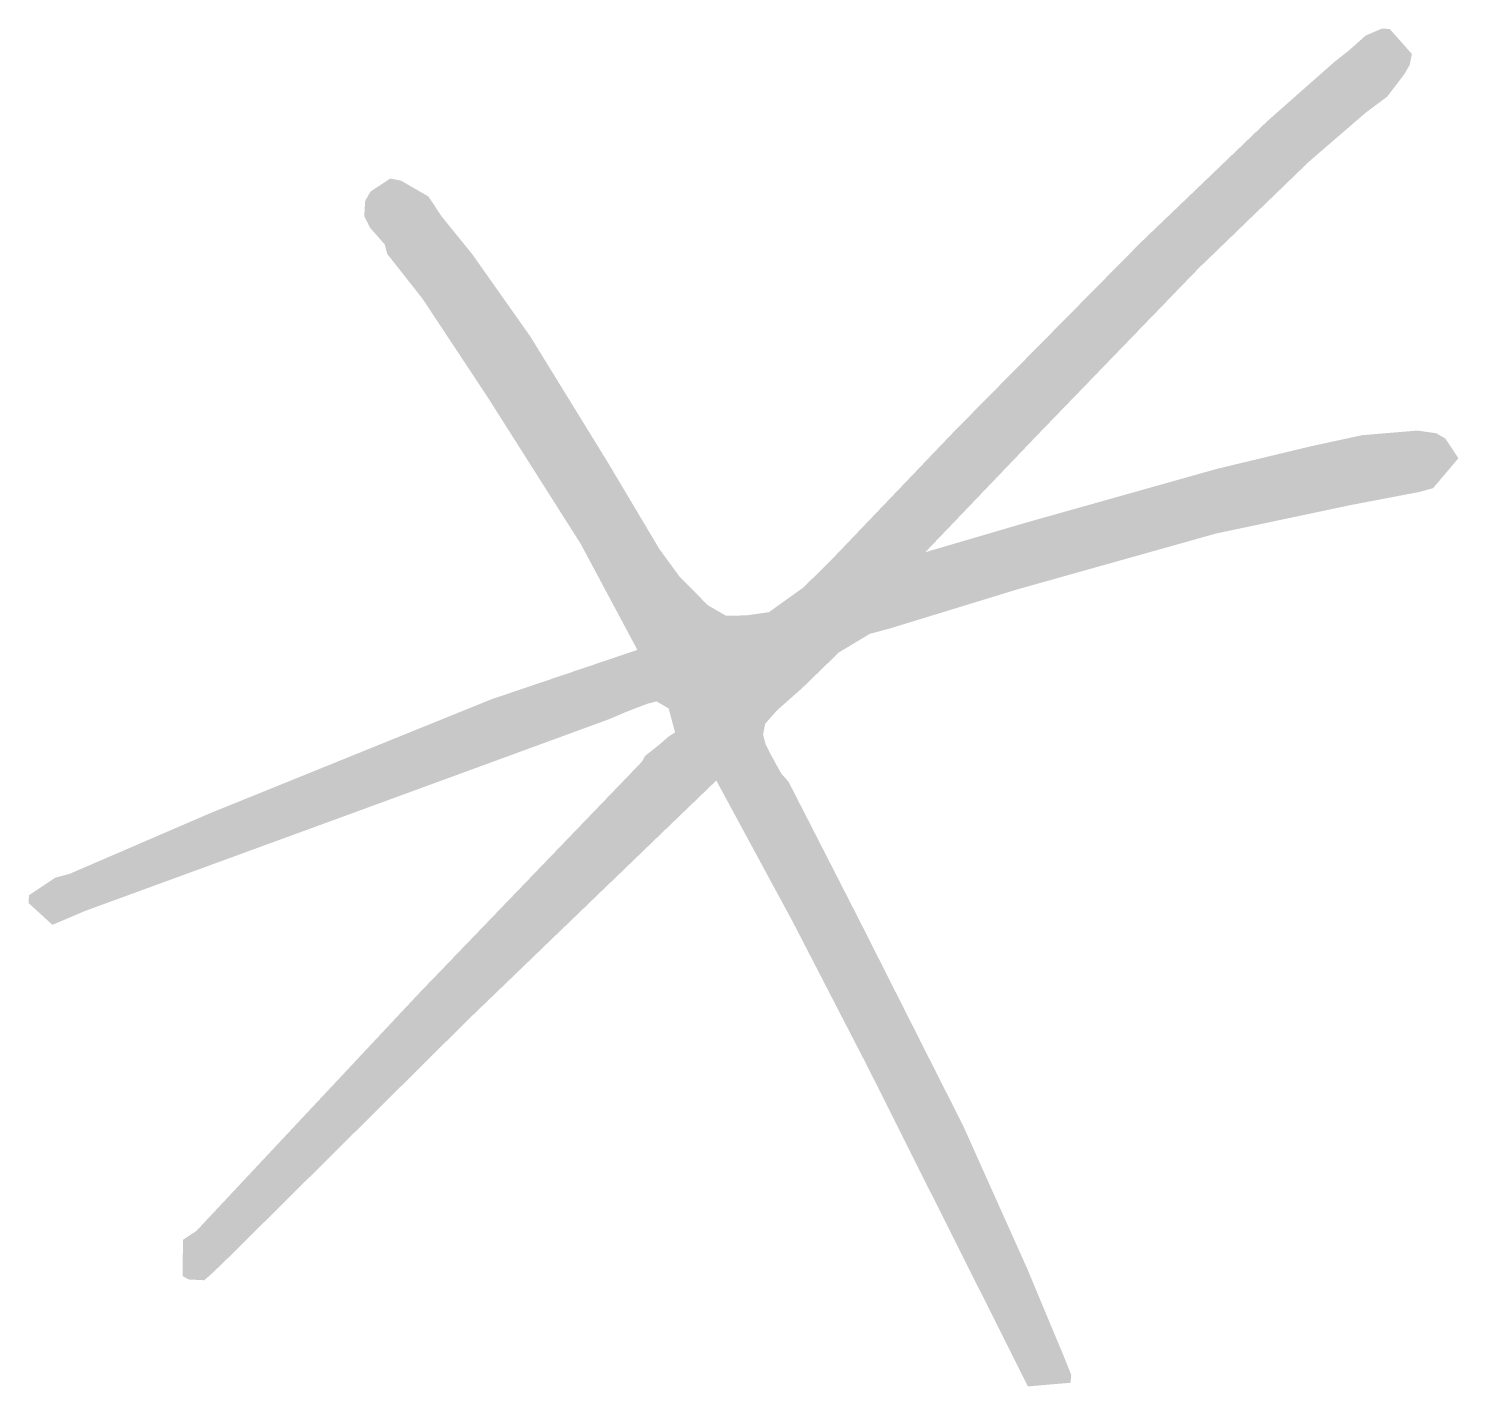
# Model space of a CAD drawing. Header units: millimetres. Extents: x -194 to 314, y -198 to 195.
# Drawn here: x 182.74 to 188.21, y -48.12 to -42.92 of the extents above; entities that cross this region are included whole.
import ezdxf

# ---------------------------------------------------------------- set-up
doc = ezdxf.new("R2010")
doc.units = ezdxf.units.MM
doc.header["$MEASUREMENT"] = 0
doc.layers.add('H', color=7, linetype='Continuous')

msp = doc.modelspace()

# ---------------------------------------------------------------- hatches: boundary and pattern name
at = {"layer": 'H', "linetype": 'Continuous'}
msp.add_hatch(color=256, dxfattribs=at).paths.add_polyline_path([(183.3291, -47.6969), (183.331, -47.5579), (183.3818, -47.5247), (184.2316, -46.6173), (185.0869, -45.7281), (185.1002, -45.7049), (185.1573, -45.6595), (185.1894, -45.6313), (185.2146, -45.6151), (185.1901, -45.5234), (185.1663, -45.5096), (185.1432, -45.4963), (185.1067, -45.5061), (185.0262, -45.5371), (184.9641, -45.5638), (183.9597, -45.9318), (182.9547, -46.2994), (182.8926, -46.3261), (182.8308, -46.3521), (182.7398, -46.2687), (182.7413, -46.2387), (182.7669, -46.2218), (182.8417, -46.1716), (182.8969, -46.1568), (183.4355, -45.9243), (184.5106, -45.4887), (185.0702, -45.2991), (184.8539, -44.8941), (184.4961, -44.3299), (184.2473, -43.9537), (184.1126, -43.7826), (184.1029, -43.7461), (184.0466, -43.6819), (184.0249, -43.6385), (184.0264, -43.6085), (184.0285, -43.5789), (184.0487, -43.5439), (184.1241, -43.4941), (184.1654, -43.502), (184.1892, -43.5158), (184.2704, -43.5627), (184.3202, -43.6381), (184.438, -43.7836), (184.6604, -44.0988), (184.9571, -44.5811), (185.1543, -44.9125), (185.232, -45.019), (185.3399, -45.128), (185.4099, -45.1685), (185.4883, -45.167), (185.5738, -45.1547), (185.706, -45.0601), (185.815, -44.9522), (186.2843, -44.4611), (186.9972, -43.739), (187.4829, -43.2732), (187.738, -43.0479), (187.7947, -43.0031), (187.8583, -42.9465), (187.9204, -42.9198), (187.9504, -42.9212), (188.0352, -43.0169), (188.0269, -43.0588), (188.0067, -43.0938), (187.941, -43.1801), (187.8587, -43.2418), (187.6427, -43.4281), (187.2204, -43.8361), (186.6034, -44.4745), (186.1724, -44.9251), (186.5649, -44.8099), (187.2887, -44.6059), (187.6497, -44.5192), (187.845, -44.4769), (188.057, -44.4592), (188.1285, -44.4696), (188.1635, -44.4899), (188.1804, -44.5155), (188.197, -44.5401), (188.2133, -44.5653), (188.1162, -44.6801), (188.0609, -44.6949), (187.7985, -44.7451), (187.2858, -44.8535), (186.5255, -45.0673), (186.0342, -45.2179), (185.9602, -45.2377), (185.8414, -45.3092), (185.7009, -45.4457), (185.6056, -45.5299), (185.5598, -45.5818), (185.5515, -45.6237), (185.5612, -45.6602), (185.5829, -45.7035), (185.6208, -45.7721), (185.649, -45.8042), (185.9191, -46.3327), (186.3177, -47.1223), (186.5622, -47.6678), (186.673, -47.9335), (186.699, -47.9952), (186.7311, -48.0754), (186.7286, -48.1057), (186.5654, -48.1198), (186.5438, -48.0765), (186.2477, -47.4862), (185.9513, -46.8949), (185.6656, -46.3415), (185.3724, -45.7995), (184.4248, -46.713), (183.5144, -47.6171), (183.4443, -47.685), (183.4122, -47.7132), (183.3522, -47.7102), (183.3291, -47.6969)])

doc.saveas('drawing.dxf')
